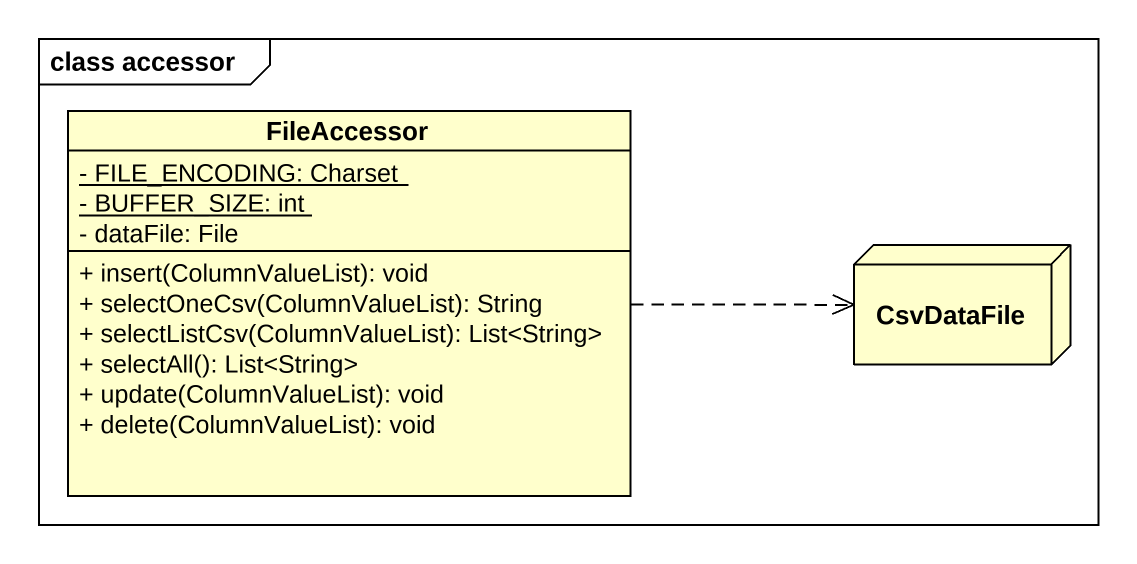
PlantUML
@startuml
mainframe class accessor
allowmixing
hide circle
hide empty members
skinparam classAttributeIconSize 0
class FileAccessor {
  {static} - FILE_ENCODING: Charset
  {static} - BUFFER_SIZE: int
  - dataFile: File
  + insert(ColumnValueList): void
  + selectOneCsv(ColumnValueList): String
  + selectListCsv(ColumnValueList): List<String>
  + selectAll(): List<String>
  + update(ColumnValueList): void
  + delete(ColumnValueList): void
}
node CsvDataFile
FileAccessor .right.> CsvDataFile
@enduml
